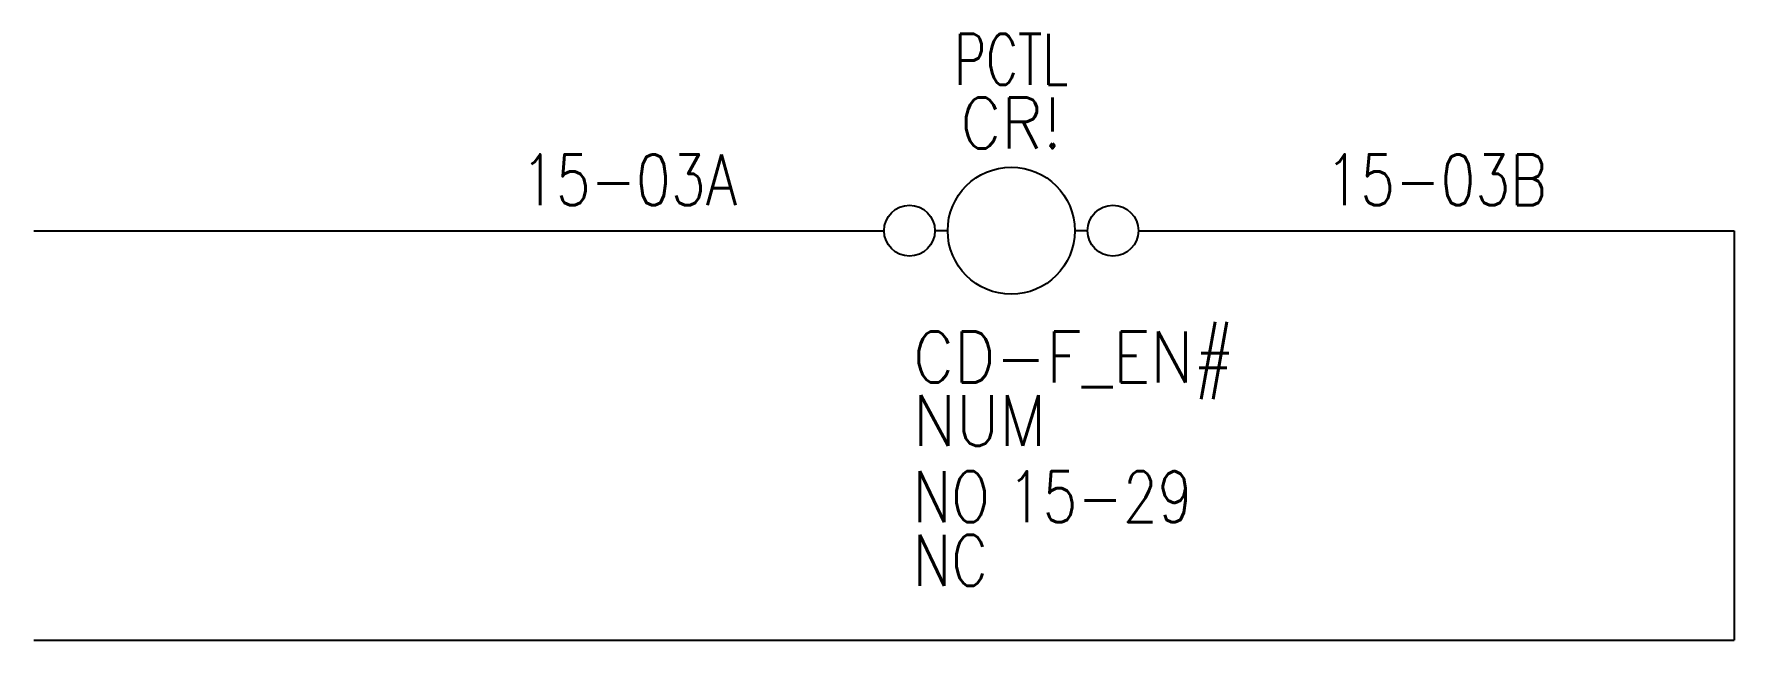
# Model space of a CAD drawing. Header units: inches. Extents: x 0 to 4.18, y 0 to 1.49.
import ezdxf
from ezdxf.enums import TextEntityAlignment as Align

# ---------------------------------------------------------------- set-up
doc = ezdxf.new("R2010")
doc.units = ezdxf.units.IN
doc.header["$MEASUREMENT"] = 0
for name, color, linetype in [('BLK_18', 251, 'Continuous'), ('BLU_18', 5, 'Continuous'), ('SYMS', 7, 'Continuous'), ('WIRENO', 92, 'Continuous')]:
    doc.layers.add(name, color=color, linetype=linetype)
doc.styles.add('WD', font='romans.shx')

# ---------------------------------------------------------------- blocks, each defined once
blk = doc.blocks.new('HCR1_RELAY-COIL')
for p, q in [((-0.1562, 0), (-0.1875, 0)), ((0.1875, 0), (0.1562, 0))]:
    blk.add_line(p, q)
for centre, radius in [((0, 0), 0.1562), ((-0.25, 0), 0.0625), ((0.25, 0), 0.0625)]:
    blk.add_circle(centre, radius)
at = {"style": 'WD'}
for tag, width, p in [('INST', 0.7, (0, 0.5282)), ('LOC', 0.7, (0, 0.3586)), ('TAG1', 0.9, (0, 0.2024))]:
    blk.add_attdef(tag, text='', height=0.125, dxfattribs=dict(at, width=width)).set_placement(p, align=Align.CENTER)
at = {"style": 'WD', "flags": 9}
blk.add_attdef('FAMILY', text='', height=0.01, dxfattribs=at).set_placement((-0.0053, 0.1698), align=Align.CENTER)
at = {"linetype": 'Continuous', "style": 'WD', "flags": 1}
for tag, p in [('MFG', (0, 0.1404)), ('CAT', (0, 0.1593))]:
    blk.add_attdef(tag, text='', height=0.01, dxfattribs=at).set_placement(p, align=Align.MIDDLE)
at = {"linetype": 'Continuous', "style": 'WD', "flags": 9}
blk.add_attdef('ASSYCODE', text='', height=0.01, dxfattribs=at).set_placement((0, 0.1094), align=Align.CENTER)
at = {"linetype": 'Continuous', "style": 'WD', "width": 0.8, "flags": 8}
for tag, p in [('TERM01', (-0.25, 0)), ('TERM02', (0.25, 0))]:
    blk.add_attdef(tag, text='', height=0.0625, dxfattribs=at).set_placement(p, align=Align.MIDDLE_CENTER)
at = {"style": 'WD', "flags": 1}
for tag, p in [('X4TERM01', (-0.3125, 0)), ('X1TERM02', (0.3125, 0))]:
    blk.add_attdef(tag, p, '', height=0.0125, dxfattribs=at)
at = {"style": 'WD'}
for tag, p, width in [('DESC1', (-0.2417, -0.373), 0.9), ('DESC2', (-0.2417, -0.5292), 0.9), ('XREFNO', (-0.0086, -0.7167), 0.8), ('XREFNC', (-0.0086, -0.873), 0.8), ('DESC3', (-0.2217, -1.125), 0.9)]:
    blk.add_attdef(tag, p, '', height=0.125, dxfattribs=dict(at, width=width))
at = {"style": 'WD', "width": 0.8, "flags": 8}
for tag, p in [('NO', (-0.2417, -0.7167)), ('NC', (-0.2417, -0.873))]:
    blk.add_attdef(tag, p, '', height=0.125, dxfattribs=at)
blk = doc.blocks.new('WD_WNH')
at = {"linetype": 'Continuous', "style": 'WD', "width": 0.8}
blk.add_attdef('WIRENO', text='', height=0.125, dxfattribs=at).set_placement((0, 0.0625), align=Align.CENTER)
at = {"style": 'WD', "flags": 1}
for tag, p in [('W01USER', (0, 0.0781)), ('W02USER', (0, 0.0703)), ('W03USER', (0, 0.0625)), ('W04USER', (0, 0.0547)), ('W05USER', (0, 0.0469)), ('W06USER', (0, 0.0391)), ('W07USER', (0, 0.0312)), ('W08USER', (0, 0.0234)), ('W09USER', (0, 0.0156)), ('W10USER', (0, 0.0078))]:
    blk.add_attdef(tag, text='', height=0.005, dxfattribs=at).set_placement(p, align=Align.CENTER)

msp = doc.modelspace()

# ---------------------------------------------------------------- linework, layer by layer
at = {"layer": 'BLK_18'}
for p, q in [((2.7142, 1.0065), (4.178, 1.0065)), ((4.178, 1.0065), (4.178, 0)), ((0, 0), (4.178, 0))]:
    msp.add_line(p, q, dxfattribs=at)
at = {"layer": 'BLU_18'}
msp.add_line((0, 1.0065), (2.0892, 1.0065), dxfattribs=at)

# ---------------------------------------------------------------- block references
at = {"layer": 'SYMS'}
msp.add_blockref('HCR1_RELAY-COIL', (2.4017, 1.0065), dxfattribs=at).add_auto_attribs({'LOC': 'PCTL', 'NC': 'NC', 'NO': 'NO', 'XREFNO': '15-29', 'DESC2': 'NUM', 'DESC1': 'CD-F_EN#', 'TAG1': 'CR!'})
at = {"layer": 'WIRENO'}
ref = msp.add_blockref('WD_WNH', (1.4624, 1.0065), dxfattribs=at)
ref.add_attrib('WIRENO', '15-03A', dxfattribs={"linetype": 'Continuous', "height": 0.125, "style": 'WD', "width": 0.8}).set_placement((1.4624, 1.069), align=Align.CENTER)
ref = msp.add_blockref('WD_WNH', (3.4461, 1.0065), dxfattribs=at)
ref.add_attrib('WIRENO', '15-03B', dxfattribs={"linetype": 'Continuous', "height": 0.125, "style": 'WD', "width": 0.8}).set_placement((3.4461, 1.069), align=Align.CENTER)

doc.saveas('drawing.dxf')
